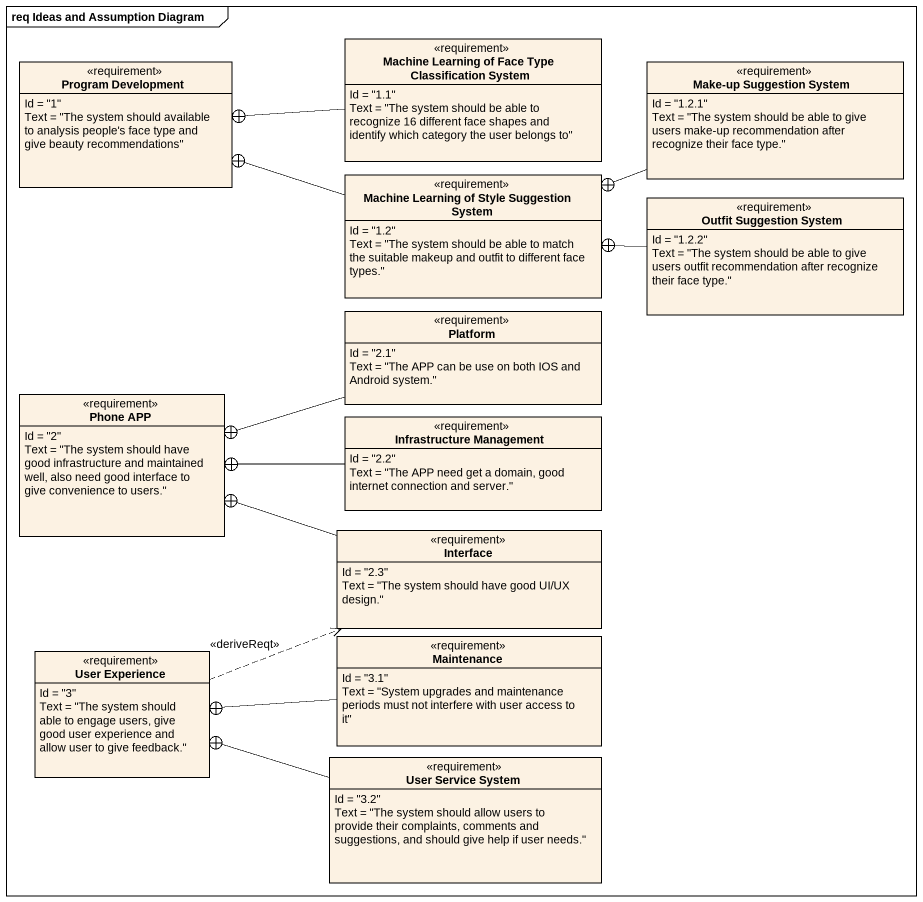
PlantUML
@startuml
mainframe req Ideas and Assumption Diagram
hide circle
hide empty members
class "Program Development" as Program_Development <<requirement>> {
  Id = "1"
  Text = "The system should available to analysis people's face type and give beauty recommendations"
}
class "Machine Learning of Face Type Classification System" as Machine_Learning_of_Face <<requirement>> {
  Id = "1.1"
  Text = "The system should be able to recognize 16 different face shapes and identify which category the user belongs to"
}
class "Make-up Suggestion System" as Make_up_Suggestion_System <<requirement>> {
  Id = "1.2.1"
  Text = "The system should be able to give users make-up recommendation after recognize their face type."
}
class "Machine Learning of Style Suggestion System" as Machine_Learning_of_Style <<requirement>> {
  Id = "1.2"
  Text = "The system should be able to match the suitable makeup and outfit to different face types."
}
class "Outfit Suggestion System" as Outfit_Suggestion_System <<requirement>> {
  Id = "1.2.2"
  Text = "The system should be able to give users outfit recommendation after recognize their face type."
}
class Platform <<requirement>> {
  Id = "2.1"
  Text = "The APP can be use on both IOS and Android system."
}
class "Phone APP" as Phone_APP <<requirement>> {
  Id = "2"
  Text = "The system should have good infrastructure and maintained well, also need good interface to give convenience to users."
}
class "Infrastructure Management" as Infrastructure_Management <<requirement>> {
  Id = "2.2"
  Text = "The APP need get a domain, good internet connection and server."
}
class "Interface" as Interface_ <<requirement>> {
  Id = "2.3"
  Text = "The system should have good UI/UX design."
}
class "User Experience" as User_Experience <<requirement>> {
  Id = "3"
  Text = "The system should able to engage users, give good user experience and allow user to give feedback."
}
class Maintenance <<requirement>> {
  Id = "3.1"
  Text = "System upgrades and maintenance periods must not interfere with user access to it"
}
class "User Service System" as User_Service_System <<requirement>> {
  Id = "3.2"
  Text = "The system should allow users to provide their complaints, comments and suggestions, and should give help if user needs."
}
Machine_Learning_of_Face -left-+ Program_Development
Make_up_Suggestion_System -left-+ Machine_Learning_of_Style
Machine_Learning_of_Style -left-+ Program_Development
Outfit_Suggestion_System -left-+ Machine_Learning_of_Style
Platform -left-+ Phone_APP
Infrastructure_Management -left-+ Phone_APP
Interface_ -left-+ Phone_APP
User_Experience .right.> Interface_ : <<deriveReqt>>
Maintenance -left-+ User_Experience
User_Service_System -left-+ User_Experience
@enduml
